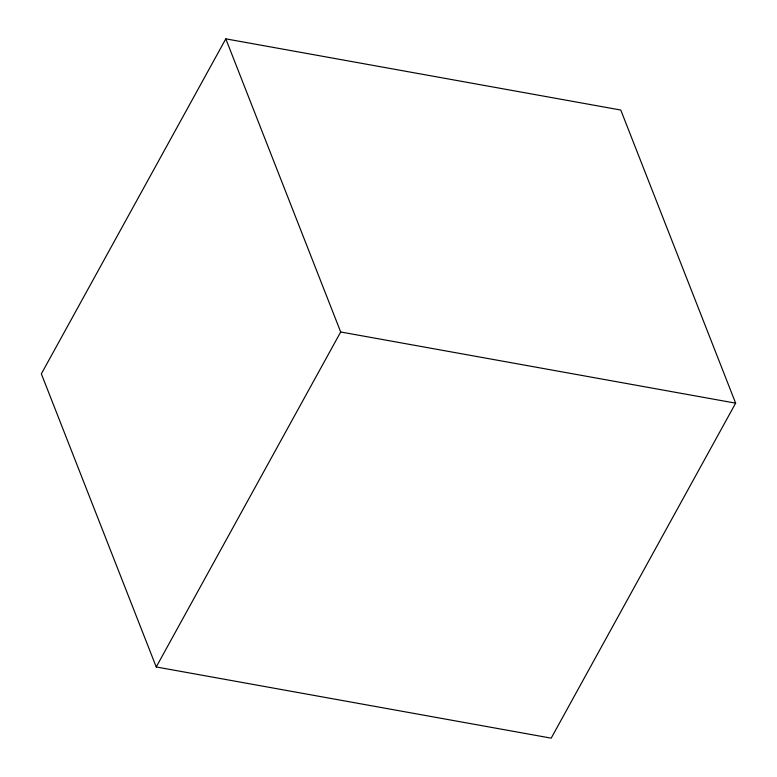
<?xml version="1.0" encoding="UTF-8"?>
<svg xmlns="http://www.w3.org/2000/svg" width="777" height="777" viewBox="0 0 777 777"><rect width="100%" height="100%" fill="white"/><g stroke="black" fill="none" stroke-linecap="round" stroke-linejoin="round"><path stroke-width="1.17" d="M225.806 38.85L41.356 373.844L156.235 666.967L551.194 738.15L735.644 403.156L620.765 110.033L225.806 38.85L340.685 331.983L156.235 666.967M340.685 331.983L735.644 403.156"/></g></svg>
